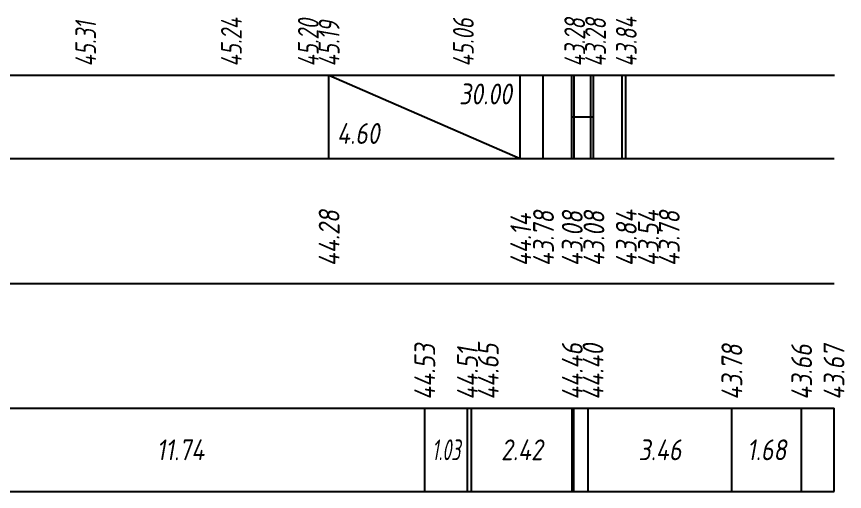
# Model space of a CAD drawing. Extents: x -717 to 1451, y -133302 to 233.
# Drawn here: x -160.9 to -61.5, y -114227.3 to -114170.2 of the extents above; entities that cross this region are included whole.
import ezdxf
from ezdxf.enums import TextEntityAlignment as Align

# ---------------------------------------------------------------- set-up
doc = ezdxf.new("R2010")
doc.units = 0
for name, color, linetype in [('Код_510', 7, 'Continuous'), ('Код_514', 1, 'Continuous'), ('Код_516', 1, 'Continuous'), ('Таблица', 7, 'Continuous')]:
    doc.layers.add(name, color=color, linetype=linetype)
doc.styles.add('М', font='romand.shx', dxfattribs={"width": 0.8, "oblique": 10, "height": 2.5})

msp = doc.modelspace()

# ---------------------------------------------------------------- linework, layer by layer
at = {"layer": 'Код_510'}
for p, q in [((-111.886, -114227.293), (-111.886, -114217.293)), ((-106.759, -114227.293), (-106.759, -114217.293)), ((-106.259, -114227.293), (-106.259, -114217.293)), ((-94.17, -114227.293), (-94.17, -114217.293)), ((-93.983, -114227.293), (-93.983, -114217.293)), ((-92.278, -114227.293), (-92.278, -114217.293)), ((-74.999, -114227.293), (-74.999, -114217.293)), ((-66.621, -114227.293), (-66.621, -114217.293)), ((-62.733, -114227.293), (-62.733, -114217.293))]:
    msp.add_line(p, q, dxfattribs=at)
at = {"layer": 'Код_516'}
for p, q in [((-123.427, -114187.293), (-123.427, -114177.293)), ((-123.427, -114177.293), (-100.411, -114187.293)), ((-100.411, -114187.293), (-100.411, -114177.293)), ((-97.674, -114187.293), (-97.674, -114177.293)), ((-97.674, -114187.293), (-97.674, -114177.293)), ((-94.227, -114187.293), (-94.227, -114177.293)), ((-93.924, -114187.293), (-93.924, -114177.293)), ((-91.924, -114187.293), (-91.924, -114177.293)), ((-91.621, -114187.293), (-91.621, -114177.293)), ((-88.174, -114187.293), (-88.174, -114177.293)), ((-88.174, -114187.293), (-88.174, -114177.293)), ((-87.733, -114187.293), (-87.733, -114177.293)), ((-94.227, -114182.293), (-93.924, -114182.293)), ((-93.924, -114182.293), (-91.924, -114182.293)), ((-91.924, -114182.293), (-91.621, -114182.293))]:
    msp.add_line(p, q, dxfattribs=at)
at = {"layer": 'Таблица'}
for p, q in [((-263.511, -114177.293), (-62.678, -114177.293)), ((-263.565, -114187.293), (-62.733, -114187.293)), ((-263.565, -114202.293), (-62.733, -114202.293)), ((-263.565, -114217.293), (-62.733, -114217.293)), ((-263.565, -114227.293), (-62.733, -114227.293))]:
    msp.add_line(p, q, dxfattribs=at)

# ---------------------------------------------------------------- texts
at = {"layer": 'Код_510', "style": 'М', "oblique": 10, "width": 0.8}
for s, p in [('44.53', (-111.886, -114216.293)), ('44.65', (-104.259, -114216.293)), ('44.51', (-106.759, -114216.293)), ('44.46', (-94.17, -114216.293)), ('44.40', (-91.67, -114216.293)), ('43.78', (-74.999, -114216.293)), ('43.66', (-66.621, -114216.293)), ('43.67', (-62.733, -114216.293))]:
    msp.add_text(s, height=2.5, rotation=90, dxfattribs=at).set_placement(p, align=Align.MIDDLE_LEFT)
at = {"layer": 'Код_510', "style": 'М', "oblique": 10}
for s, width, p in [('11.74', 0.8, (-141.225, -114222.293)), ('1.03', 0.6, (-109.322, -114222.293)), ('2.42', 0.8, (-100.214, -114222.293)), ('3.46', 0.8, (-83.638, -114222.293)), ('1.68', 0.8, (-70.81, -114222.293))]:
    msp.add_text(s, height=2.5, dxfattribs=dict(at, width=width)).set_placement(p, align=Align.MIDDLE_CENTER)
at = {"layer": 'Код_514', "style": 'М', "oblique": 10, "width": 0.7}
for s, p in [('45.24', (-135.112, -114176.253)), ('45.20', (-125.873, -114176.253)), ('45.19', (-123.373, -114176.253)), ('45.06', (-107.25, -114176.253)), ('43.28', (-93.87, -114176.253)), ('43.28', (-91.37, -114176.253)), ('43.84', (-87.678, -114176.253)), ('45.31', (-152.612, -114176.253))]:
    msp.add_text(s, height=2.5, rotation=90, dxfattribs=at).set_placement(p, align=Align.MIDDLE_LEFT)
at = {"layer": 'Код_516', "style": 'М', "oblique": 10, "width": 0.8}
msp.add_text('30.00', height=2.5, dxfattribs=at).set_placement((-101.411, -114178.293), align=Align.TOP_RIGHT)
msp.add_text('4.60', height=2.5, dxfattribs=at).set_placement((-122.427, -114186.293), align=Align.BOTTOM_LEFT)
for s, p in [('44.28', (-123.373, -114200.242)), ('43.78', (-97.62, -114200.242)), ('43.08', (-94.173, -114200.242)), ('43.08', (-91.567, -114200.242)), ('43.84', (-87.678, -114200.242)), ('43.54', (-85.022, -114200.242)), ('43.78', (-82.522, -114200.242)), ('44.14', (-100.356, -114200.242))]:
    msp.add_text(s, height=2.5, rotation=90, dxfattribs=at).set_placement(p, align=Align.MIDDLE_LEFT)

doc.saveas('drawing.dxf')
